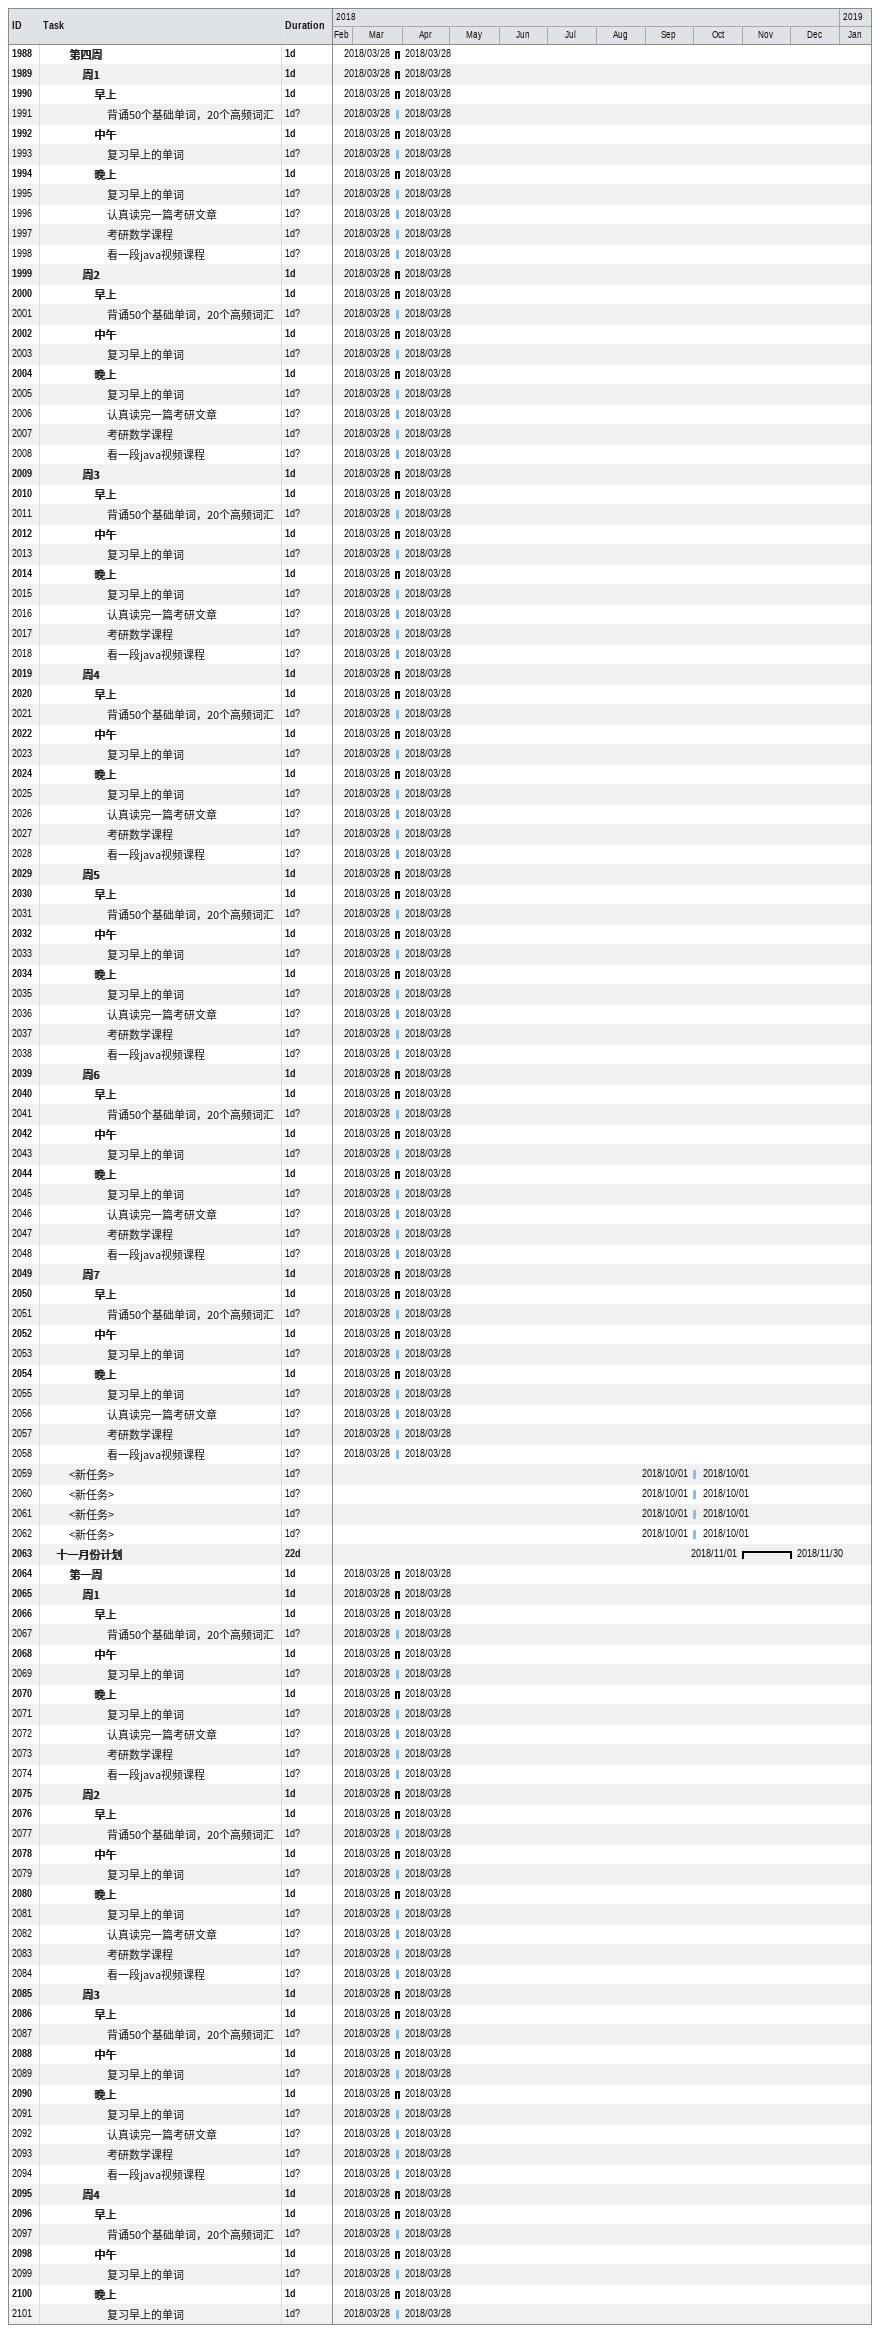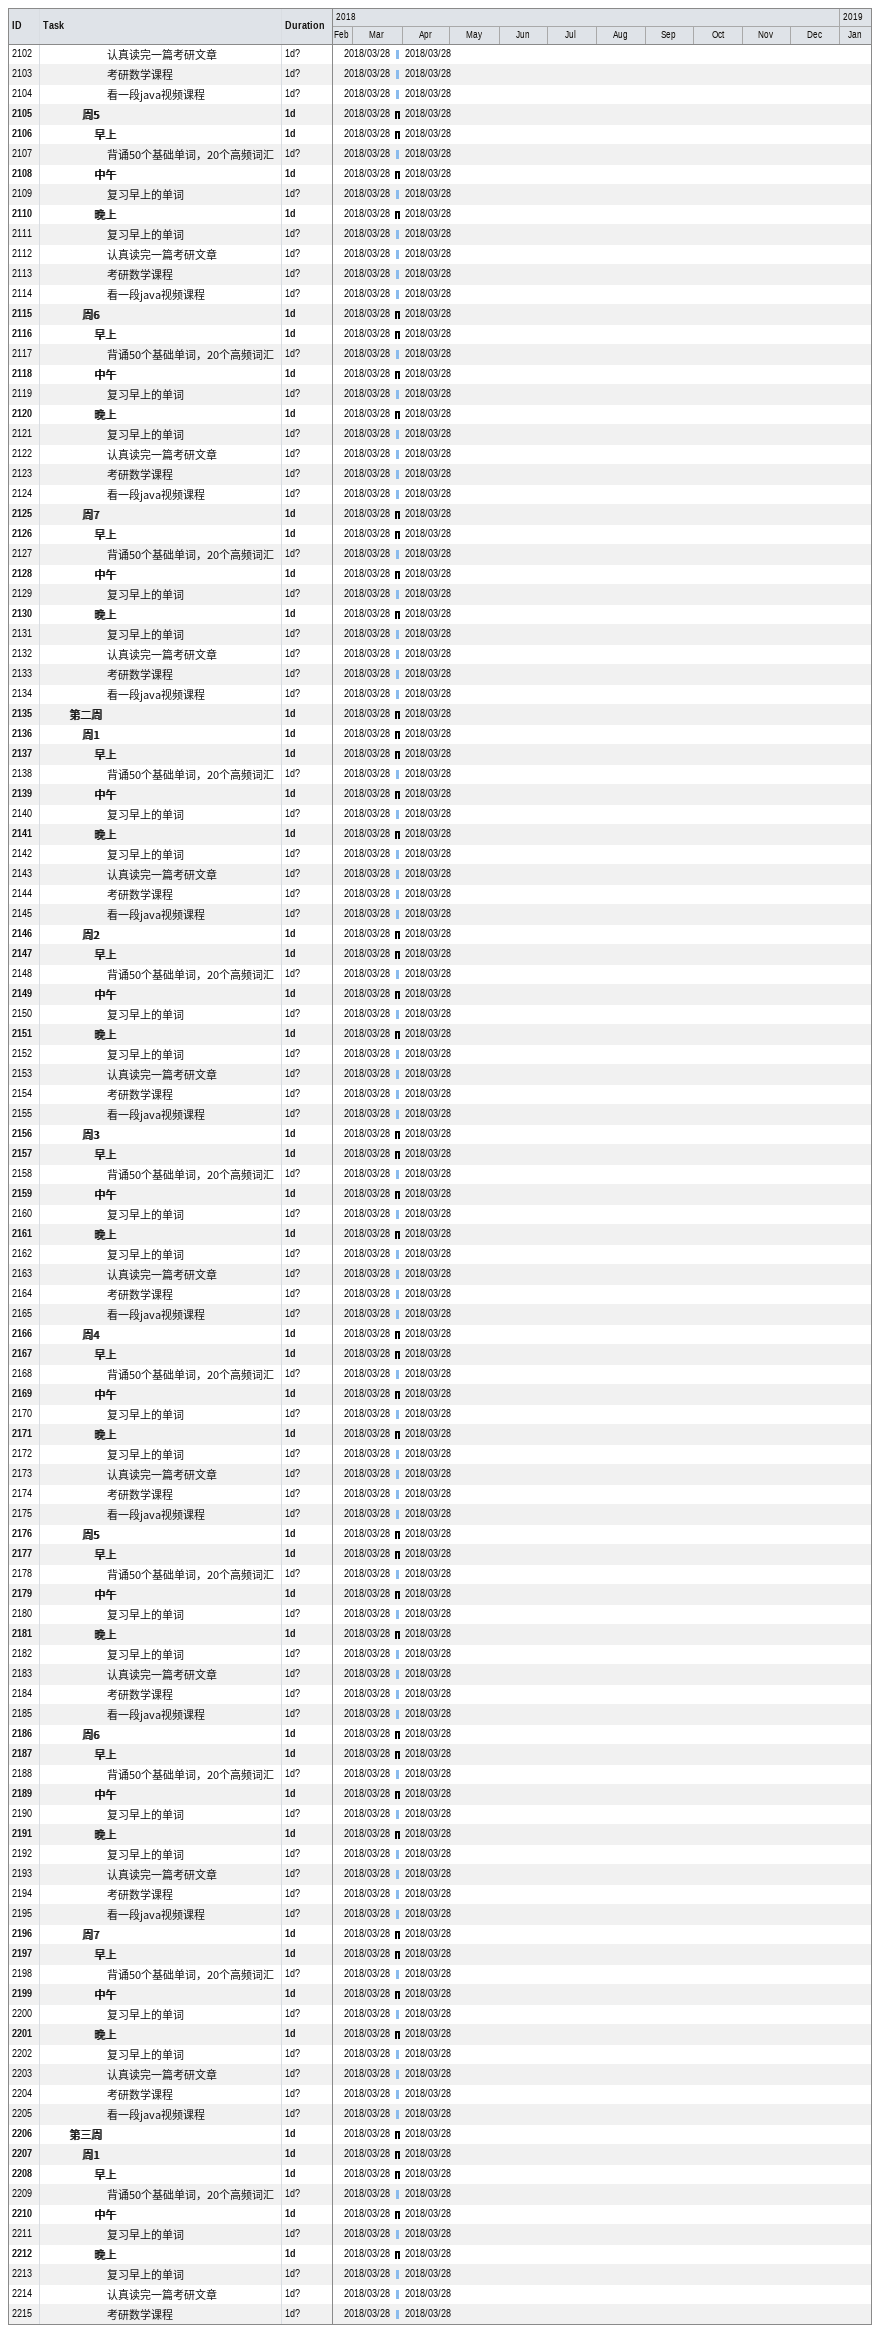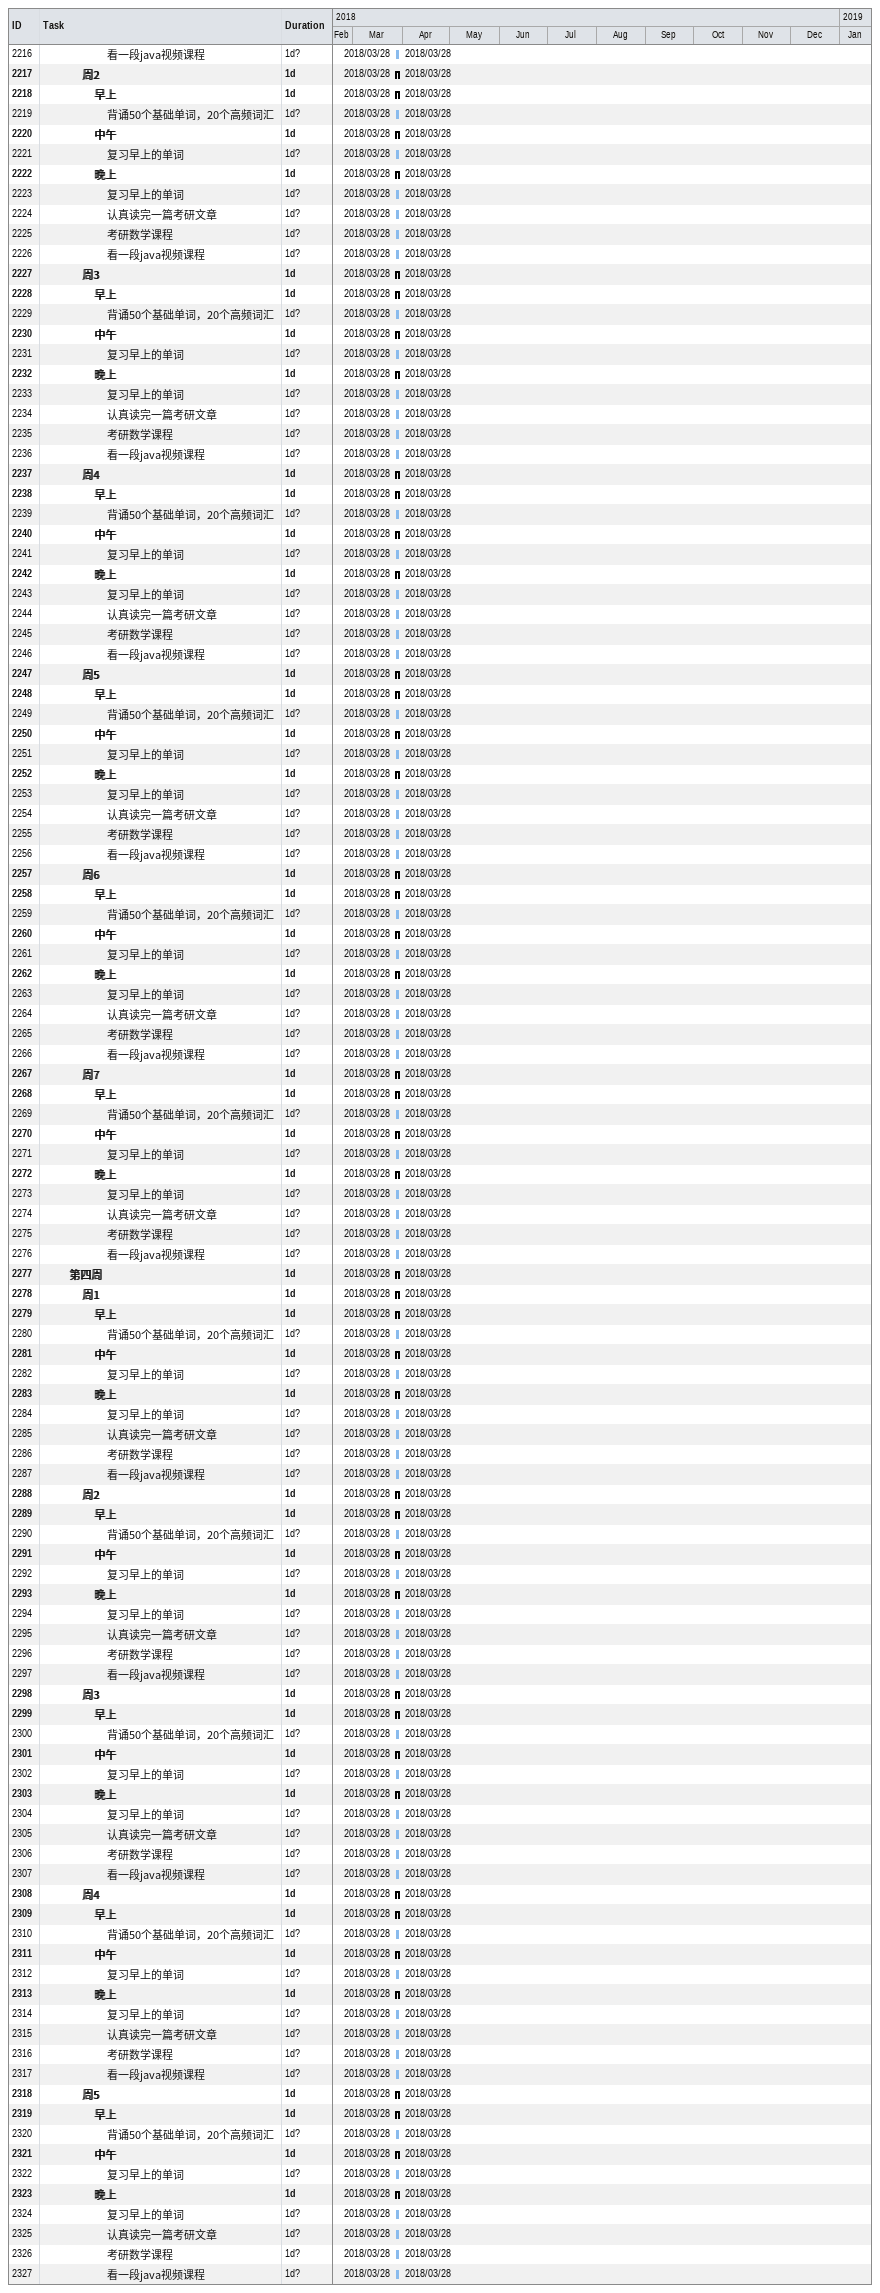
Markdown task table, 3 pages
| ID | Level | Task | Duration | Start | Finish |
|---|---|---|---|---|---|
| 1988 | 3 | **第四周** | 1d | 2018-03-28 | 2018-03-28 |
| 1989 | 4 | **周1** | 1d | 2018-03-28 | 2018-03-28 |
| 1990 | 5 | **早上** | 1d | 2018-03-28 | 2018-03-28 |
| 1991 | 6 | 背诵50个基础单词，20个高频词汇 | 1d? | 2018-03-28 | 2018-03-28 |
| 1992 | 5 | **中午** | 1d | 2018-03-28 | 2018-03-28 |
| 1993 | 6 | 复习早上的单词 | 1d? | 2018-03-28 | 2018-03-28 |
| 1994 | 5 | **晚上** | 1d | 2018-03-28 | 2018-03-28 |
| 1995 | 6 | 复习早上的单词 | 1d? | 2018-03-28 | 2018-03-28 |
| 1996 | 6 | 认真读完一篇考研文章 | 1d? | 2018-03-28 | 2018-03-28 |
| 1997 | 6 | 考研数学课程 | 1d? | 2018-03-28 | 2018-03-28 |
| 1998 | 6 | 看一段java视频课程 | 1d? | 2018-03-28 | 2018-03-28 |
| 1999 | 4 | **周2** | 1d | 2018-03-28 | 2018-03-28 |
| 2000 | 5 | **早上** | 1d | 2018-03-28 | 2018-03-28 |
| 2001 | 6 | 背诵50个基础单词，20个高频词汇 | 1d? | 2018-03-28 | 2018-03-28 |
| 2002 | 5 | **中午** | 1d | 2018-03-28 | 2018-03-28 |
| 2003 | 6 | 复习早上的单词 | 1d? | 2018-03-28 | 2018-03-28 |
| 2004 | 5 | **晚上** | 1d | 2018-03-28 | 2018-03-28 |
| 2005 | 6 | 复习早上的单词 | 1d? | 2018-03-28 | 2018-03-28 |
| 2006 | 6 | 认真读完一篇考研文章 | 1d? | 2018-03-28 | 2018-03-28 |
| 2007 | 6 | 考研数学课程 | 1d? | 2018-03-28 | 2018-03-28 |
| 2008 | 6 | 看一段java视频课程 | 1d? | 2018-03-28 | 2018-03-28 |
| 2009 | 4 | **周3** | 1d | 2018-03-28 | 2018-03-28 |
| 2010 | 5 | **早上** | 1d | 2018-03-28 | 2018-03-28 |
| 2011 | 6 | 背诵50个基础单词，20个高频词汇 | 1d? | 2018-03-28 | 2018-03-28 |
| 2012 | 5 | **中午** | 1d | 2018-03-28 | 2018-03-28 |
| 2013 | 6 | 复习早上的单词 | 1d? | 2018-03-28 | 2018-03-28 |
| 2014 | 5 | **晚上** | 1d | 2018-03-28 | 2018-03-28 |
| 2015 | 6 | 复习早上的单词 | 1d? | 2018-03-28 | 2018-03-28 |
| 2016 | 6 | 认真读完一篇考研文章 | 1d? | 2018-03-28 | 2018-03-28 |
| 2017 | 6 | 考研数学课程 | 1d? | 2018-03-28 | 2018-03-28 |
| 2018 | 6 | 看一段java视频课程 | 1d? | 2018-03-28 | 2018-03-28 |
| 2019 | 4 | **周4** | 1d | 2018-03-28 | 2018-03-28 |
| 2020 | 5 | **早上** | 1d | 2018-03-28 | 2018-03-28 |
| 2021 | 6 | 背诵50个基础单词，20个高频词汇 | 1d? | 2018-03-28 | 2018-03-28 |
| 2022 | 5 | **中午** | 1d | 2018-03-28 | 2018-03-28 |
| 2023 | 6 | 复习早上的单词 | 1d? | 2018-03-28 | 2018-03-28 |
| 2024 | 5 | **晚上** | 1d | 2018-03-28 | 2018-03-28 |
| 2025 | 6 | 复习早上的单词 | 1d? | 2018-03-28 | 2018-03-28 |
| 2026 | 6 | 认真读完一篇考研文章 | 1d? | 2018-03-28 | 2018-03-28 |
| 2027 | 6 | 考研数学课程 | 1d? | 2018-03-28 | 2018-03-28 |
| 2028 | 6 | 看一段java视频课程 | 1d? | 2018-03-28 | 2018-03-28 |
| 2029 | 4 | **周5** | 1d | 2018-03-28 | 2018-03-28 |
| 2030 | 5 | **早上** | 1d | 2018-03-28 | 2018-03-28 |
| 2031 | 6 | 背诵50个基础单词，20个高频词汇 | 1d? | 2018-03-28 | 2018-03-28 |
| 2032 | 5 | **中午** | 1d | 2018-03-28 | 2018-03-28 |
| 2033 | 6 | 复习早上的单词 | 1d? | 2018-03-28 | 2018-03-28 |
| 2034 | 5 | **晚上** | 1d | 2018-03-28 | 2018-03-28 |
| 2035 | 6 | 复习早上的单词 | 1d? | 2018-03-28 | 2018-03-28 |
| 2036 | 6 | 认真读完一篇考研文章 | 1d? | 2018-03-28 | 2018-03-28 |
| 2037 | 6 | 考研数学课程 | 1d? | 2018-03-28 | 2018-03-28 |
| 2038 | 6 | 看一段java视频课程 | 1d? | 2018-03-28 | 2018-03-28 |
| 2039 | 4 | **周6** | 1d | 2018-03-28 | 2018-03-28 |
| 2040 | 5 | **早上** | 1d | 2018-03-28 | 2018-03-28 |
| 2041 | 6 | 背诵50个基础单词，20个高频词汇 | 1d? | 2018-03-28 | 2018-03-28 |
| 2042 | 5 | **中午** | 1d | 2018-03-28 | 2018-03-28 |
| 2043 | 6 | 复习早上的单词 | 1d? | 2018-03-28 | 2018-03-28 |
| 2044 | 5 | **晚上** | 1d | 2018-03-28 | 2018-03-28 |
| 2045 | 6 | 复习早上的单词 | 1d? | 2018-03-28 | 2018-03-28 |
| 2046 | 6 | 认真读完一篇考研文章 | 1d? | 2018-03-28 | 2018-03-28 |
| 2047 | 6 | 考研数学课程 | 1d? | 2018-03-28 | 2018-03-28 |
| 2048 | 6 | 看一段java视频课程 | 1d? | 2018-03-28 | 2018-03-28 |
| 2049 | 4 | **周7** | 1d | 2018-03-28 | 2018-03-28 |
| 2050 | 5 | **早上** | 1d | 2018-03-28 | 2018-03-28 |
| 2051 | 6 | 背诵50个基础单词，20个高频词汇 | 1d? | 2018-03-28 | 2018-03-28 |
| 2052 | 5 | **中午** | 1d | 2018-03-28 | 2018-03-28 |
| 2053 | 6 | 复习早上的单词 | 1d? | 2018-03-28 | 2018-03-28 |
| 2054 | 5 | **晚上** | 1d | 2018-03-28 | 2018-03-28 |
| 2055 | 6 | 复习早上的单词 | 1d? | 2018-03-28 | 2018-03-28 |
| 2056 | 6 | 认真读完一篇考研文章 | 1d? | 2018-03-28 | 2018-03-28 |
| 2057 | 6 | 考研数学课程 | 1d? | 2018-03-28 | 2018-03-28 |
| 2058 | 6 | 看一段java视频课程 | 1d? | 2018-03-28 | 2018-03-28 |
| 2059 | 3 | <新任务> | 1d? | 2018-10-01 | 2018-10-01 |
| 2060 | 3 | <新任务> | 1d? | 2018-10-01 | 2018-10-01 |
| 2061 | 3 | <新任务> | 1d? | 2018-10-01 | 2018-10-01 |
| 2062 | 3 | <新任务> | 1d? | 2018-10-01 | 2018-10-01 |
| 2063 | 2 | **十一月份计划** | 22d | 2018-11-01 | 2018-11-30 |
| 2064 | 3 | **第一周** | 1d | 2018-03-28 | 2018-03-28 |
| 2065 | 4 | **周1** | 1d | 2018-03-28 | 2018-03-28 |
| 2066 | 5 | **早上** | 1d | 2018-03-28 | 2018-03-28 |
| 2067 | 6 | 背诵50个基础单词，20个高频词汇 | 1d? | 2018-03-28 | 2018-03-28 |
| 2068 | 5 | **中午** | 1d | 2018-03-28 | 2018-03-28 |
| 2069 | 6 | 复习早上的单词 | 1d? | 2018-03-28 | 2018-03-28 |
| 2070 | 5 | **晚上** | 1d | 2018-03-28 | 2018-03-28 |
| 2071 | 6 | 复习早上的单词 | 1d? | 2018-03-28 | 2018-03-28 |
| 2072 | 6 | 认真读完一篇考研文章 | 1d? | 2018-03-28 | 2018-03-28 |
| 2073 | 6 | 考研数学课程 | 1d? | 2018-03-28 | 2018-03-28 |
| 2074 | 6 | 看一段java视频课程 | 1d? | 2018-03-28 | 2018-03-28 |
| 2075 | 4 | **周2** | 1d | 2018-03-28 | 2018-03-28 |
| 2076 | 5 | **早上** | 1d | 2018-03-28 | 2018-03-28 |
| 2077 | 6 | 背诵50个基础单词，20个高频词汇 | 1d? | 2018-03-28 | 2018-03-28 |
| 2078 | 5 | **中午** | 1d | 2018-03-28 | 2018-03-28 |
| 2079 | 6 | 复习早上的单词 | 1d? | 2018-03-28 | 2018-03-28 |
| 2080 | 5 | **晚上** | 1d | 2018-03-28 | 2018-03-28 |
| 2081 | 6 | 复习早上的单词 | 1d? | 2018-03-28 | 2018-03-28 |
| 2082 | 6 | 认真读完一篇考研文章 | 1d? | 2018-03-28 | 2018-03-28 |
| 2083 | 6 | 考研数学课程 | 1d? | 2018-03-28 | 2018-03-28 |
| 2084 | 6 | 看一段java视频课程 | 1d? | 2018-03-28 | 2018-03-28 |
| 2085 | 4 | **周3** | 1d | 2018-03-28 | 2018-03-28 |
| 2086 | 5 | **早上** | 1d | 2018-03-28 | 2018-03-28 |
| 2087 | 6 | 背诵50个基础单词，20个高频词汇 | 1d? | 2018-03-28 | 2018-03-28 |
| 2088 | 5 | **中午** | 1d | 2018-03-28 | 2018-03-28 |
| 2089 | 6 | 复习早上的单词 | 1d? | 2018-03-28 | 2018-03-28 |
| 2090 | 5 | **晚上** | 1d | 2018-03-28 | 2018-03-28 |
| 2091 | 6 | 复习早上的单词 | 1d? | 2018-03-28 | 2018-03-28 |
| 2092 | 6 | 认真读完一篇考研文章 | 1d? | 2018-03-28 | 2018-03-28 |
| 2093 | 6 | 考研数学课程 | 1d? | 2018-03-28 | 2018-03-28 |
| 2094 | 6 | 看一段java视频课程 | 1d? | 2018-03-28 | 2018-03-28 |
| 2095 | 4 | **周4** | 1d | 2018-03-28 | 2018-03-28 |
| 2096 | 5 | **早上** | 1d | 2018-03-28 | 2018-03-28 |
| 2097 | 6 | 背诵50个基础单词，20个高频词汇 | 1d? | 2018-03-28 | 2018-03-28 |
| 2098 | 5 | **中午** | 1d | 2018-03-28 | 2018-03-28 |
| 2099 | 6 | 复习早上的单词 | 1d? | 2018-03-28 | 2018-03-28 |
| 2100 | 5 | **晚上** | 1d | 2018-03-28 | 2018-03-28 |
| 2101 | 6 | 复习早上的单词 | 1d? | 2018-03-28 | 2018-03-28 |
| 2102 | 6 | 认真读完一篇考研文章 | 1d? | 2018-03-28 | 2018-03-28 |
| 2103 | 6 | 考研数学课程 | 1d? | 2018-03-28 | 2018-03-28 |
| 2104 | 6 | 看一段java视频课程 | 1d? | 2018-03-28 | 2018-03-28 |
| 2105 | 4 | **周5** | 1d | 2018-03-28 | 2018-03-28 |
| 2106 | 5 | **早上** | 1d | 2018-03-28 | 2018-03-28 |
| 2107 | 6 | 背诵50个基础单词，20个高频词汇 | 1d? | 2018-03-28 | 2018-03-28 |
| 2108 | 5 | **中午** | 1d | 2018-03-28 | 2018-03-28 |
| 2109 | 6 | 复习早上的单词 | 1d? | 2018-03-28 | 2018-03-28 |
| 2110 | 5 | **晚上** | 1d | 2018-03-28 | 2018-03-28 |
| 2111 | 6 | 复习早上的单词 | 1d? | 2018-03-28 | 2018-03-28 |
| 2112 | 6 | 认真读完一篇考研文章 | 1d? | 2018-03-28 | 2018-03-28 |
| 2113 | 6 | 考研数学课程 | 1d? | 2018-03-28 | 2018-03-28 |
| 2114 | 6 | 看一段java视频课程 | 1d? | 2018-03-28 | 2018-03-28 |
| 2115 | 4 | **周6** | 1d | 2018-03-28 | 2018-03-28 |
| 2116 | 5 | **早上** | 1d | 2018-03-28 | 2018-03-28 |
| 2117 | 6 | 背诵50个基础单词，20个高频词汇 | 1d? | 2018-03-28 | 2018-03-28 |
| 2118 | 5 | **中午** | 1d | 2018-03-28 | 2018-03-28 |
| 2119 | 6 | 复习早上的单词 | 1d? | 2018-03-28 | 2018-03-28 |
| 2120 | 5 | **晚上** | 1d | 2018-03-28 | 2018-03-28 |
| 2121 | 6 | 复习早上的单词 | 1d? | 2018-03-28 | 2018-03-28 |
| 2122 | 6 | 认真读完一篇考研文章 | 1d? | 2018-03-28 | 2018-03-28 |
| 2123 | 6 | 考研数学课程 | 1d? | 2018-03-28 | 2018-03-28 |
| 2124 | 6 | 看一段java视频课程 | 1d? | 2018-03-28 | 2018-03-28 |
| 2125 | 4 | **周7** | 1d | 2018-03-28 | 2018-03-28 |
| 2126 | 5 | **早上** | 1d | 2018-03-28 | 2018-03-28 |
| 2127 | 6 | 背诵50个基础单词，20个高频词汇 | 1d? | 2018-03-28 | 2018-03-28 |
| 2128 | 5 | **中午** | 1d | 2018-03-28 | 2018-03-28 |
| 2129 | 6 | 复习早上的单词 | 1d? | 2018-03-28 | 2018-03-28 |
| 2130 | 5 | **晚上** | 1d | 2018-03-28 | 2018-03-28 |
| 2131 | 6 | 复习早上的单词 | 1d? | 2018-03-28 | 2018-03-28 |
| 2132 | 6 | 认真读完一篇考研文章 | 1d? | 2018-03-28 | 2018-03-28 |
| 2133 | 6 | 考研数学课程 | 1d? | 2018-03-28 | 2018-03-28 |
| 2134 | 6 | 看一段java视频课程 | 1d? | 2018-03-28 | 2018-03-28 |
| 2135 | 3 | **第二周** | 1d | 2018-03-28 | 2018-03-28 |
| 2136 | 4 | **周1** | 1d | 2018-03-28 | 2018-03-28 |
| 2137 | 5 | **早上** | 1d | 2018-03-28 | 2018-03-28 |
| 2138 | 6 | 背诵50个基础单词，20个高频词汇 | 1d? | 2018-03-28 | 2018-03-28 |
| 2139 | 5 | **中午** | 1d | 2018-03-28 | 2018-03-28 |
| 2140 | 6 | 复习早上的单词 | 1d? | 2018-03-28 | 2018-03-28 |
| 2141 | 5 | **晚上** | 1d | 2018-03-28 | 2018-03-28 |
| 2142 | 6 | 复习早上的单词 | 1d? | 2018-03-28 | 2018-03-28 |
| 2143 | 6 | 认真读完一篇考研文章 | 1d? | 2018-03-28 | 2018-03-28 |
| 2144 | 6 | 考研数学课程 | 1d? | 2018-03-28 | 2018-03-28 |
| 2145 | 6 | 看一段java视频课程 | 1d? | 2018-03-28 | 2018-03-28 |
| 2146 | 4 | **周2** | 1d | 2018-03-28 | 2018-03-28 |
| 2147 | 5 | **早上** | 1d | 2018-03-28 | 2018-03-28 |
| 2148 | 6 | 背诵50个基础单词，20个高频词汇 | 1d? | 2018-03-28 | 2018-03-28 |
| 2149 | 5 | **中午** | 1d | 2018-03-28 | 2018-03-28 |
| 2150 | 6 | 复习早上的单词 | 1d? | 2018-03-28 | 2018-03-28 |
| 2151 | 5 | **晚上** | 1d | 2018-03-28 | 2018-03-28 |
| 2152 | 6 | 复习早上的单词 | 1d? | 2018-03-28 | 2018-03-28 |
| 2153 | 6 | 认真读完一篇考研文章 | 1d? | 2018-03-28 | 2018-03-28 |
| 2154 | 6 | 考研数学课程 | 1d? | 2018-03-28 | 2018-03-28 |
| 2155 | 6 | 看一段java视频课程 | 1d? | 2018-03-28 | 2018-03-28 |
| 2156 | 4 | **周3** | 1d | 2018-03-28 | 2018-03-28 |
| 2157 | 5 | **早上** | 1d | 2018-03-28 | 2018-03-28 |
| 2158 | 6 | 背诵50个基础单词，20个高频词汇 | 1d? | 2018-03-28 | 2018-03-28 |
| 2159 | 5 | **中午** | 1d | 2018-03-28 | 2018-03-28 |
| 2160 | 6 | 复习早上的单词 | 1d? | 2018-03-28 | 2018-03-28 |
| 2161 | 5 | **晚上** | 1d | 2018-03-28 | 2018-03-28 |
| 2162 | 6 | 复习早上的单词 | 1d? | 2018-03-28 | 2018-03-28 |
| 2163 | 6 | 认真读完一篇考研文章 | 1d? | 2018-03-28 | 2018-03-28 |
| 2164 | 6 | 考研数学课程 | 1d? | 2018-03-28 | 2018-03-28 |
| 2165 | 6 | 看一段java视频课程 | 1d? | 2018-03-28 | 2018-03-28 |
| 2166 | 4 | **周4** | 1d | 2018-03-28 | 2018-03-28 |
| 2167 | 5 | **早上** | 1d | 2018-03-28 | 2018-03-28 |
| 2168 | 6 | 背诵50个基础单词，20个高频词汇 | 1d? | 2018-03-28 | 2018-03-28 |
| 2169 | 5 | **中午** | 1d | 2018-03-28 | 2018-03-28 |
| 2170 | 6 | 复习早上的单词 | 1d? | 2018-03-28 | 2018-03-28 |
| 2171 | 5 | **晚上** | 1d | 2018-03-28 | 2018-03-28 |
| 2172 | 6 | 复习早上的单词 | 1d? | 2018-03-28 | 2018-03-28 |
| 2173 | 6 | 认真读完一篇考研文章 | 1d? | 2018-03-28 | 2018-03-28 |
| 2174 | 6 | 考研数学课程 | 1d? | 2018-03-28 | 2018-03-28 |
| 2175 | 6 | 看一段java视频课程 | 1d? | 2018-03-28 | 2018-03-28 |
| 2176 | 4 | **周5** | 1d | 2018-03-28 | 2018-03-28 |
| 2177 | 5 | **早上** | 1d | 2018-03-28 | 2018-03-28 |
| 2178 | 6 | 背诵50个基础单词，20个高频词汇 | 1d? | 2018-03-28 | 2018-03-28 |
| 2179 | 5 | **中午** | 1d | 2018-03-28 | 2018-03-28 |
| 2180 | 6 | 复习早上的单词 | 1d? | 2018-03-28 | 2018-03-28 |
| 2181 | 5 | **晚上** | 1d | 2018-03-28 | 2018-03-28 |
| 2182 | 6 | 复习早上的单词 | 1d? | 2018-03-28 | 2018-03-28 |
| 2183 | 6 | 认真读完一篇考研文章 | 1d? | 2018-03-28 | 2018-03-28 |
| 2184 | 6 | 考研数学课程 | 1d? | 2018-03-28 | 2018-03-28 |
| 2185 | 6 | 看一段java视频课程 | 1d? | 2018-03-28 | 2018-03-28 |
| 2186 | 4 | **周6** | 1d | 2018-03-28 | 2018-03-28 |
| 2187 | 5 | **早上** | 1d | 2018-03-28 | 2018-03-28 |
| 2188 | 6 | 背诵50个基础单词，20个高频词汇 | 1d? | 2018-03-28 | 2018-03-28 |
| 2189 | 5 | **中午** | 1d | 2018-03-28 | 2018-03-28 |
| 2190 | 6 | 复习早上的单词 | 1d? | 2018-03-28 | 2018-03-28 |
| 2191 | 5 | **晚上** | 1d | 2018-03-28 | 2018-03-28 |
| 2192 | 6 | 复习早上的单词 | 1d? | 2018-03-28 | 2018-03-28 |
| 2193 | 6 | 认真读完一篇考研文章 | 1d? | 2018-03-28 | 2018-03-28 |
| 2194 | 6 | 考研数学课程 | 1d? | 2018-03-28 | 2018-03-28 |
| 2195 | 6 | 看一段java视频课程 | 1d? | 2018-03-28 | 2018-03-28 |
| 2196 | 4 | **周7** | 1d | 2018-03-28 | 2018-03-28 |
| 2197 | 5 | **早上** | 1d | 2018-03-28 | 2018-03-28 |
| 2198 | 6 | 背诵50个基础单词，20个高频词汇 | 1d? | 2018-03-28 | 2018-03-28 |
| 2199 | 5 | **中午** | 1d | 2018-03-28 | 2018-03-28 |
| 2200 | 6 | 复习早上的单词 | 1d? | 2018-03-28 | 2018-03-28 |
| 2201 | 5 | **晚上** | 1d | 2018-03-28 | 2018-03-28 |
| 2202 | 6 | 复习早上的单词 | 1d? | 2018-03-28 | 2018-03-28 |
| 2203 | 6 | 认真读完一篇考研文章 | 1d? | 2018-03-28 | 2018-03-28 |
| 2204 | 6 | 考研数学课程 | 1d? | 2018-03-28 | 2018-03-28 |
| 2205 | 6 | 看一段java视频课程 | 1d? | 2018-03-28 | 2018-03-28 |
| 2206 | 3 | **第三周** | 1d | 2018-03-28 | 2018-03-28 |
| 2207 | 4 | **周1** | 1d | 2018-03-28 | 2018-03-28 |
| 2208 | 5 | **早上** | 1d | 2018-03-28 | 2018-03-28 |
| 2209 | 6 | 背诵50个基础单词，20个高频词汇 | 1d? | 2018-03-28 | 2018-03-28 |
| 2210 | 5 | **中午** | 1d | 2018-03-28 | 2018-03-28 |
| 2211 | 6 | 复习早上的单词 | 1d? | 2018-03-28 | 2018-03-28 |
| 2212 | 5 | **晚上** | 1d | 2018-03-28 | 2018-03-28 |
| 2213 | 6 | 复习早上的单词 | 1d? | 2018-03-28 | 2018-03-28 |
| 2214 | 6 | 认真读完一篇考研文章 | 1d? | 2018-03-28 | 2018-03-28 |
| 2215 | 6 | 考研数学课程 | 1d? | 2018-03-28 | 2018-03-28 |
| 2216 | 6 | 看一段java视频课程 | 1d? | 2018-03-28 | 2018-03-28 |
| 2217 | 4 | **周2** | 1d | 2018-03-28 | 2018-03-28 |
| 2218 | 5 | **早上** | 1d | 2018-03-28 | 2018-03-28 |
| 2219 | 6 | 背诵50个基础单词，20个高频词汇 | 1d? | 2018-03-28 | 2018-03-28 |
| 2220 | 5 | **中午** | 1d | 2018-03-28 | 2018-03-28 |
| 2221 | 6 | 复习早上的单词 | 1d? | 2018-03-28 | 2018-03-28 |
| 2222 | 5 | **晚上** | 1d | 2018-03-28 | 2018-03-28 |
| 2223 | 6 | 复习早上的单词 | 1d? | 2018-03-28 | 2018-03-28 |
| 2224 | 6 | 认真读完一篇考研文章 | 1d? | 2018-03-28 | 2018-03-28 |
| 2225 | 6 | 考研数学课程 | 1d? | 2018-03-28 | 2018-03-28 |
| 2226 | 6 | 看一段java视频课程 | 1d? | 2018-03-28 | 2018-03-28 |
| 2227 | 4 | **周3** | 1d | 2018-03-28 | 2018-03-28 |
| 2228 | 5 | **早上** | 1d | 2018-03-28 | 2018-03-28 |
| 2229 | 6 | 背诵50个基础单词，20个高频词汇 | 1d? | 2018-03-28 | 2018-03-28 |
| 2230 | 5 | **中午** | 1d | 2018-03-28 | 2018-03-28 |
| 2231 | 6 | 复习早上的单词 | 1d? | 2018-03-28 | 2018-03-28 |
| 2232 | 5 | **晚上** | 1d | 2018-03-28 | 2018-03-28 |
| 2233 | 6 | 复习早上的单词 | 1d? | 2018-03-28 | 2018-03-28 |
| 2234 | 6 | 认真读完一篇考研文章 | 1d? | 2018-03-28 | 2018-03-28 |
| 2235 | 6 | 考研数学课程 | 1d? | 2018-03-28 | 2018-03-28 |
| 2236 | 6 | 看一段java视频课程 | 1d? | 2018-03-28 | 2018-03-28 |
| 2237 | 4 | **周4** | 1d | 2018-03-28 | 2018-03-28 |
| 2238 | 5 | **早上** | 1d | 2018-03-28 | 2018-03-28 |
| 2239 | 6 | 背诵50个基础单词，20个高频词汇 | 1d? | 2018-03-28 | 2018-03-28 |
| 2240 | 5 | **中午** | 1d | 2018-03-28 | 2018-03-28 |
| 2241 | 6 | 复习早上的单词 | 1d? | 2018-03-28 | 2018-03-28 |
| 2242 | 5 | **晚上** | 1d | 2018-03-28 | 2018-03-28 |
| 2243 | 6 | 复习早上的单词 | 1d? | 2018-03-28 | 2018-03-28 |
| 2244 | 6 | 认真读完一篇考研文章 | 1d? | 2018-03-28 | 2018-03-28 |
| 2245 | 6 | 考研数学课程 | 1d? | 2018-03-28 | 2018-03-28 |
| 2246 | 6 | 看一段java视频课程 | 1d? | 2018-03-28 | 2018-03-28 |
| 2247 | 4 | **周5** | 1d | 2018-03-28 | 2018-03-28 |
| 2248 | 5 | **早上** | 1d | 2018-03-28 | 2018-03-28 |
| 2249 | 6 | 背诵50个基础单词，20个高频词汇 | 1d? | 2018-03-28 | 2018-03-28 |
| 2250 | 5 | **中午** | 1d | 2018-03-28 | 2018-03-28 |
| 2251 | 6 | 复习早上的单词 | 1d? | 2018-03-28 | 2018-03-28 |
| 2252 | 5 | **晚上** | 1d | 2018-03-28 | 2018-03-28 |
| 2253 | 6 | 复习早上的单词 | 1d? | 2018-03-28 | 2018-03-28 |
| 2254 | 6 | 认真读完一篇考研文章 | 1d? | 2018-03-28 | 2018-03-28 |
| 2255 | 6 | 考研数学课程 | 1d? | 2018-03-28 | 2018-03-28 |
| 2256 | 6 | 看一段java视频课程 | 1d? | 2018-03-28 | 2018-03-28 |
| 2257 | 4 | **周6** | 1d | 2018-03-28 | 2018-03-28 |
| 2258 | 5 | **早上** | 1d | 2018-03-28 | 2018-03-28 |
| 2259 | 6 | 背诵50个基础单词，20个高频词汇 | 1d? | 2018-03-28 | 2018-03-28 |
| 2260 | 5 | **中午** | 1d | 2018-03-28 | 2018-03-28 |
| 2261 | 6 | 复习早上的单词 | 1d? | 2018-03-28 | 2018-03-28 |
| 2262 | 5 | **晚上** | 1d | 2018-03-28 | 2018-03-28 |
| 2263 | 6 | 复习早上的单词 | 1d? | 2018-03-28 | 2018-03-28 |
| 2264 | 6 | 认真读完一篇考研文章 | 1d? | 2018-03-28 | 2018-03-28 |
| 2265 | 6 | 考研数学课程 | 1d? | 2018-03-28 | 2018-03-28 |
| 2266 | 6 | 看一段java视频课程 | 1d? | 2018-03-28 | 2018-03-28 |
| 2267 | 4 | **周7** | 1d | 2018-03-28 | 2018-03-28 |
| 2268 | 5 | **早上** | 1d | 2018-03-28 | 2018-03-28 |
| 2269 | 6 | 背诵50个基础单词，20个高频词汇 | 1d? | 2018-03-28 | 2018-03-28 |
| 2270 | 5 | **中午** | 1d | 2018-03-28 | 2018-03-28 |
| 2271 | 6 | 复习早上的单词 | 1d? | 2018-03-28 | 2018-03-28 |
| 2272 | 5 | **晚上** | 1d | 2018-03-28 | 2018-03-28 |
| 2273 | 6 | 复习早上的单词 | 1d? | 2018-03-28 | 2018-03-28 |
| 2274 | 6 | 认真读完一篇考研文章 | 1d? | 2018-03-28 | 2018-03-28 |
| 2275 | 6 | 考研数学课程 | 1d? | 2018-03-28 | 2018-03-28 |
| 2276 | 6 | 看一段java视频课程 | 1d? | 2018-03-28 | 2018-03-28 |
| 2277 | 3 | **第四周** | 1d | 2018-03-28 | 2018-03-28 |
| 2278 | 4 | **周1** | 1d | 2018-03-28 | 2018-03-28 |
| 2279 | 5 | **早上** | 1d | 2018-03-28 | 2018-03-28 |
| 2280 | 6 | 背诵50个基础单词，20个高频词汇 | 1d? | 2018-03-28 | 2018-03-28 |
| 2281 | 5 | **中午** | 1d | 2018-03-28 | 2018-03-28 |
| 2282 | 6 | 复习早上的单词 | 1d? | 2018-03-28 | 2018-03-28 |
| 2283 | 5 | **晚上** | 1d | 2018-03-28 | 2018-03-28 |
| 2284 | 6 | 复习早上的单词 | 1d? | 2018-03-28 | 2018-03-28 |
| 2285 | 6 | 认真读完一篇考研文章 | 1d? | 2018-03-28 | 2018-03-28 |
| 2286 | 6 | 考研数学课程 | 1d? | 2018-03-28 | 2018-03-28 |
| 2287 | 6 | 看一段java视频课程 | 1d? | 2018-03-28 | 2018-03-28 |
| 2288 | 4 | **周2** | 1d | 2018-03-28 | 2018-03-28 |
| 2289 | 5 | **早上** | 1d | 2018-03-28 | 2018-03-28 |
| 2290 | 6 | 背诵50个基础单词，20个高频词汇 | 1d? | 2018-03-28 | 2018-03-28 |
| 2291 | 5 | **中午** | 1d | 2018-03-28 | 2018-03-28 |
| 2292 | 6 | 复习早上的单词 | 1d? | 2018-03-28 | 2018-03-28 |
| 2293 | 5 | **晚上** | 1d | 2018-03-28 | 2018-03-28 |
| 2294 | 6 | 复习早上的单词 | 1d? | 2018-03-28 | 2018-03-28 |
| 2295 | 6 | 认真读完一篇考研文章 | 1d? | 2018-03-28 | 2018-03-28 |
| 2296 | 6 | 考研数学课程 | 1d? | 2018-03-28 | 2018-03-28 |
| 2297 | 6 | 看一段java视频课程 | 1d? | 2018-03-28 | 2018-03-28 |
| 2298 | 4 | **周3** | 1d | 2018-03-28 | 2018-03-28 |
| 2299 | 5 | **早上** | 1d | 2018-03-28 | 2018-03-28 |
| 2300 | 6 | 背诵50个基础单词，20个高频词汇 | 1d? | 2018-03-28 | 2018-03-28 |
| 2301 | 5 | **中午** | 1d | 2018-03-28 | 2018-03-28 |
| 2302 | 6 | 复习早上的单词 | 1d? | 2018-03-28 | 2018-03-28 |
| 2303 | 5 | **晚上** | 1d | 2018-03-28 | 2018-03-28 |
| 2304 | 6 | 复习早上的单词 | 1d? | 2018-03-28 | 2018-03-28 |
| 2305 | 6 | 认真读完一篇考研文章 | 1d? | 2018-03-28 | 2018-03-28 |
| 2306 | 6 | 考研数学课程 | 1d? | 2018-03-28 | 2018-03-28 |
| 2307 | 6 | 看一段java视频课程 | 1d? | 2018-03-28 | 2018-03-28 |
| 2308 | 4 | **周4** | 1d | 2018-03-28 | 2018-03-28 |
| 2309 | 5 | **早上** | 1d | 2018-03-28 | 2018-03-28 |
| 2310 | 6 | 背诵50个基础单词，20个高频词汇 | 1d? | 2018-03-28 | 2018-03-28 |
| 2311 | 5 | **中午** | 1d | 2018-03-28 | 2018-03-28 |
| 2312 | 6 | 复习早上的单词 | 1d? | 2018-03-28 | 2018-03-28 |
| 2313 | 5 | **晚上** | 1d | 2018-03-28 | 2018-03-28 |
| 2314 | 6 | 复习早上的单词 | 1d? | 2018-03-28 | 2018-03-28 |
| 2315 | 6 | 认真读完一篇考研文章 | 1d? | 2018-03-28 | 2018-03-28 |
| 2316 | 6 | 考研数学课程 | 1d? | 2018-03-28 | 2018-03-28 |
| 2317 | 6 | 看一段java视频课程 | 1d? | 2018-03-28 | 2018-03-28 |
| 2318 | 4 | **周5** | 1d | 2018-03-28 | 2018-03-28 |
| 2319 | 5 | **早上** | 1d | 2018-03-28 | 2018-03-28 |
| 2320 | 6 | 背诵50个基础单词，20个高频词汇 | 1d? | 2018-03-28 | 2018-03-28 |
| 2321 | 5 | **中午** | 1d | 2018-03-28 | 2018-03-28 |
| 2322 | 6 | 复习早上的单词 | 1d? | 2018-03-28 | 2018-03-28 |
| 2323 | 5 | **晚上** | 1d | 2018-03-28 | 2018-03-28 |
| 2324 | 6 | 复习早上的单词 | 1d? | 2018-03-28 | 2018-03-28 |
| 2325 | 6 | 认真读完一篇考研文章 | 1d? | 2018-03-28 | 2018-03-28 |
| 2326 | 6 | 考研数学课程 | 1d? | 2018-03-28 | 2018-03-28 |
| 2327 | 6 | 看一段java视频课程 | 1d? | 2018-03-28 | 2018-03-28 |
